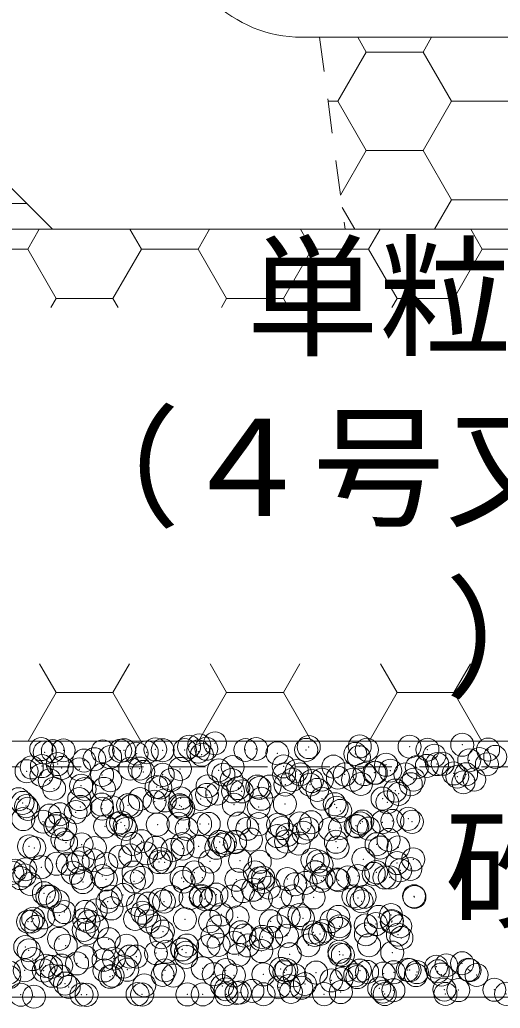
# Model space of a CAD drawing. Units: millimetres at full size; details may follow other scales. Extents: x 190759 to 276146, y -52712 to -16236.
# Drawn here: x 243846.7 to 244034.7, y -22197.1 to -21810.9 of the extents above; entities that cross this region are included whole.
import ezdxf
from ezdxf.enums import TextEntityAlignment as Align

# ---------------------------------------------------------------- set-up
doc = ezdxf.new("R2010")
doc.units = ezdxf.units.MM
doc.header["$LTSCALE"] = 18
doc.header["$PDMODE"] = 32
doc.header["$PDSIZE"] = 9
doc.linetypes.add('USER1', pattern=[1.35, 0.75, -0.6])
for name, color, linetype, lineweight in [('0_2', 7, 'Continuous', 5), ('本体', 2, 'Continuous', 13), ('ﾊｯﾁﾝｸﾞ', 7, 'Continuous', 5)]:
    doc.layers.add(name, color=color, linetype=linetype, lineweight=lineweight)
doc.styles.add('ＭＳ ゴシック', font='')
doc.styles.get('ＭＳ ゴシック').set_extended_font_data('MS Gothic')

msp = doc.modelspace()

# ---------------------------------------------------------------- linework, layer by layer
at = {"layer": '0_2'}
for p, q in [((243982.27, -21823.51), (243978.93, -21817.73)), ((244004.49, -21823.51), (244007.83, -21817.73)), ((243971.15, -21842.76), (243982.27, -21823.51)), ((243982.27, -21823.51), (244004.49, -21823.51)), ((244015.6, -21842.76), (244004.49, -21823.51)), ((243967.32, -21842.76), (243971.15, -21842.76)), ((243982.27, -21862.01), (243971.15, -21842.76)), ((244004.49, -21862.01), (244015.6, -21842.76)), ((244015.6, -21842.76), (244037.83, -21842.76)), ((243972.21, -21879.43), (243982.27, -21862.01)), ((243982.27, -21862.01), (244004.49, -21862.01)), ((244015.6, -21881.26), (244004.49, -21862.01)), ((244008.98, -21892.73), (244015.6, -21881.26)), ((244015.6, -21881.26), (244037.83, -21881.26)), ((243977.78, -21892.73), (243972.85, -21884.19))]:
    msp.add_line(p, q, dxfattribs=at)
at = {"layer": '本体'}
for p, q in [((244120.94, -21817.73), (243957.03, -21817.73)), ((243859.49, -21892.73), (243834.42, -21867.66)), ((243859.49, -21892.73), (244218.49, -21892.73))]:
    msp.add_line(p, q, dxfattribs=at)
at = {"layer": '本体', "linetype": 'USER1', "lineweight": 9}
msp.add_lwpolyline([(244103.98, -21892.73), (244113.98, -21817.73), (243963.98, -21817.73), (243973.98, -21892.73)], close=True, dxfattribs=at)
at = {"layer": '本体'}
msp.add_arc((243957.03, -21767.73), 50, 182.2907, 270, dxfattribs=at)
at = {"layer": 'ﾊｯﾁﾝｸﾞ'}
for p, q in [((243849.84, -21900.5), (243854.33, -21892.73)), ((243894.29, -21900.5), (243889.81, -21892.73)), ((243916.52, -21900.5), (243921.01, -21892.73)), ((243960.97, -21900.5), (243956.48, -21892.73)), ((243983.19, -21900.5), (243987.68, -21892.73)), ((244027.64, -21900.5), (244023.16, -21892.73)), ((243827.62, -21900.5), (243849.84, -21900.5)), ((243860.96, -21919.75), (243849.84, -21900.5)), ((243883.18, -21919.75), (243894.29, -21900.5)), ((243894.29, -21900.5), (243916.52, -21900.5)), ((243927.63, -21919.75), (243916.52, -21900.5)), ((243949.86, -21919.75), (243960.97, -21900.5)), ((243960.97, -21900.5), (243983.19, -21900.5)), ((243994.31, -21919.75), (243983.19, -21900.5)), ((244016.53, -21919.75), (244027.64, -21900.5)), ((244027.64, -21900.5), (244049.87, -21900.5)), ((243858.91, -21923.3), (243860.96, -21919.75)), ((243860.96, -21919.75), (243883.18, -21919.75)), ((243885.23, -21923.3), (243883.18, -21919.75)), ((243925.58, -21923.3), (243927.63, -21919.75)), ((243927.63, -21919.75), (243949.86, -21919.75)), ((243951.91, -21923.3), (243949.86, -21919.75)), ((243992.26, -21923.3), (243994.31, -21919.75)), ((243994.31, -21919.75), (244016.53, -21919.75)), ((244018.58, -21923.3), (244016.53, -21919.75)), ((243860.96, -22073.73), (243854.51, -22062.56)), ((243883.18, -22073.73), (243889.63, -22062.56)), ((243927.63, -22073.73), (243921.18, -22062.56)), ((243949.86, -22073.73), (243956.31, -22062.56)), ((243994.31, -22073.73), (243987.86, -22062.56)), ((244016.53, -22073.73), (244022.98, -22062.56)), ((243849.99, -22092.73), (243860.96, -22073.73)), ((243860.96, -22073.73), (243883.18, -22073.73)), ((243894.15, -22092.73), (243883.18, -22073.73)), ((243916.66, -22092.73), (243927.63, -22073.73)), ((243927.63, -22073.73), (243949.86, -22073.73)), ((243960.83, -22092.73), (243949.86, -22073.73)), ((243983.34, -22092.73), (243994.31, -22073.73)), ((243994.31, -22073.73), (244016.53, -22073.73)), ((244027.5, -22092.73), (244016.53, -22073.73))]:
    msp.add_line(p, q, dxfattribs=at)
at = {"layer": 'ﾊｯﾁﾝｸﾞ', "linetype": 'USER1', "lineweight": 9}
msp.add_lwpolyline([(244228.53, -21882.73), (244453.98, -21882.73), (244453.98, -22102.73), (243623.73, -22102.73), (243623.91, -21882.73), (243849.49, -21882.73)], dxfattribs=at)
at = {"layer": 'ﾊｯﾁﾝｸﾞ', "lineweight": 20}
for points in [[(244443.98, -22092.73), (243633.98, -22092.73), (243633.98, -21892.73), (244443.98, -21892.74)], [(243633.98, -22092.73), (244443.98, -22092.73), (244443.98, -22192.73), (243633.98, -22192.73)]]:
    msp.add_lwpolyline(points, close=True, dxfattribs=at)
at = {"layer": 'ﾊｯﾁﾝｸﾞ'}
for p in [(243912.96, -22094.92), (243916.92, -22094.4), (243923.12, -22093.58), (243979.72, -22094.81), (243999.21, -22094.9), (244019.79, -22094.16), (243855.12, -22095.85), (243856.52, -22097.14), (243859.68, -22096.61), (243863.84, -22096.32), (243879.17, -22096.7), (243886.06, -22096.52), (243887.57, -22096.28), (243892.45, -22097.62), (243896.41, -22097.1), (243899.75, -22095.96), (243902.61, -22096.28), (243911.3, -22096.23), (243916.55, -22096.79), (243917.95, -22098.07), (243919.7, -22095.71), (243935.03, -22096.19), (243939.19, -22095.8), (243947.49, -22097.46), (243958.76, -22096.15), (243959.77, -22095.06), (243977.98, -22097.72), (243982.49, -22096.1), (244006.22, -22096.06), (244008.92, -22098.4), (244029.95, -22096.02), (243855.39, -22102.5), (243861.58, -22101.69), (243871.93, -22100.32), (243875.9, -22099.8), (243882.09, -22098.99), (243949.95, -22102.6), (243979.38, -22099.01), (243990.02, -22101.95), (244005.99, -22102.4), (244009.97, -22101.7), (244012.19, -22101.59), (244022.54, -22100.22), (244026.5, -22099.7), (244029.46, -22101.79), (244032.7, -22098.89), (243849.4, -22104.5), (243851.42, -22103.02), (243855.21, -22105.98), (243863.15, -22103.21), (243869.98, -22103.76), (243878.94, -22105.94), (243889.93, -22103.5), (243893.64, -22103.47), (243895.04, -22104.76), (243902.67, -22105.9), (243909.42, -22103.59), (243924.58, -22104.15), (243926.4, -22105.85), (243930, -22102.85), (243950.13, -22105.81), (243955.07, -22104.41), (243956.48, -22105.7), (243969.44, -22102.69), (243973.86, -22105.77), (243981.52, -22105.63), (243985.48, -22105.1), (243986.01, -22105.08), (243991.68, -22104.29), (243997.59, -22105.72), (244002.03, -22102.93), (244016.5, -22105.35), (244021.32, -22105.68), (243858.42, -22108.03), (243870.73, -22110.16), (243882.15, -22107.99), (243905.88, -22107.94), (243920.18, -22110.39), (243929.61, -22107.9), (243950.65, -22109.69), (243953.34, -22107.86), (243960.25, -22109.74), (243961, -22108.33), (243964.97, -22107.8), (243971.17, -22106.99), (243977.07, -22107.81), (243980.2, -22109.49), (243999.69, -22109.58), (244000.8, -22107.77), (244017.91, -22106.63), (244020.27, -22108.84), (244024.53, -22107.73), (243860.16, -22111.29), (243872.14, -22111.45), (243879.65, -22111.39), (243900.23, -22110.65), (243901.67, -22110.84), (243919.98, -22113.73), (243923.95, -22113.2), (243930.14, -22112.39), (243932.17, -22111.1), (243933.57, -22112.38), (243939.67, -22110.48), (243940.49, -22111.03), (243944.46, -22110.5), (243963.11, -22111.77), (243993.6, -22112.03), (243995, -22113.32), (243846.26, -22115.44), (243847.83, -22116.85), (243869.99, -22115.4), (243878.77, -22117.52), (243889.12, -22117.79), (243893.72, -22115.36), (243899.47, -22116.43), (243903.44, -22115.9), (243909.26, -22117.79), (243909.63, -22115.09), (243917.45, -22115.31), (243930.48, -22117.54), (243941.18, -22115.27), (243950.43, -22117.28), (243964.91, -22115.23), (243969.92, -22117.37), (243988.64, -22115.18), (243990.5, -22116.63), (243849.23, -22118.14), (243849.88, -22119.18), (243858.45, -22121.83), (243862.41, -22121.31), (243868.61, -22120.49), (243870.46, -22118.44), (243878.96, -22119.13), (243882.93, -22118.61), (243890.41, -22118.18), (243909.9, -22118.28), (243910.66, -22119.07), (243940.2, -22118.46), (243970.69, -22118.72), (243972.09, -22120.01), (243848.1, -22123.19), (243855.86, -22124.21), (243861.36, -22125.06), (243885.09, -22125.02), (243886.35, -22124.47), (243887.76, -22125.76), (243900.71, -22125.33), (243908.82, -22124.98), (243917.29, -22125.15), (243920.66, -22125.07), (243932.55, -22124.94), (243940.15, -22125.17), (243947.78, -22125.41), (243956.28, -22124.89), (243960.73, -22124.43), (243978.19, -22125.79), (243980.01, -22124.85), (243980.68, -22124.17), (243988.54, -22124.43), (243992.51, -22123.91), (243998.7, -22123.09), (244000.17, -22124.26), (243860.64, -22125.98), (243864.58, -22127.11), (243880.13, -22126.07), (243888.31, -22127.07), (243912.04, -22127.03), (243935.77, -22126.98), (243949.19, -22126.7), (243951.49, -22129.31), (243957.68, -22128.49), (243959.5, -22126.94), (243968.03, -22127.13), (243972, -22126.61), (243978.72, -22126.08), (243983.23, -22126.9), (243863.45, -22131.16), (243864.85, -22132.45), (243870.94, -22133.12), (243890.89, -22132.87), (243894.39, -22131.83), (243910.38, -22132.96), (243924.88, -22132.1), (243926.28, -22133.38), (243927.01, -22132.53), (243930.96, -22132.22), (243930.97, -22132.01), (243937.17, -22131.19), (243947.52, -22129.83), (243950.91, -22131.96), (243955.82, -22132.77), (243970.4, -22132.06), (243986.31, -22133.03), (243990.98, -22131.32), (243850.36, -22133.86), (243852.42, -22134.52), (243876.14, -22134.48), (243889.95, -22137.41), (243896.15, -22136.59), (243899.87, -22134.44), (243906.5, -22135.23), (243910.46, -22134.71), (243916.66, -22133.89), (243923.6, -22134.39), (243947.33, -22134.35), (243971.06, -22134.31), (243987.71, -22134.32), (243994.79, -22134.27), (243861.12, -22140.66), (243865.47, -22140.63), (243869.44, -22140.11), (243871.48, -22138.52), (243875.63, -22139.29), (243880.61, -22140.75), (243885.98, -22137.93), (243901.19, -22140.01), (243901.97, -22138.78), (243903.37, -22140.07), (243921.14, -22139.76), (243932.91, -22139.46), (243940.63, -22139.85), (243961.21, -22139.11), (243963.4, -22139.72), (243964.81, -22141.01), (243981.16, -22138.85), (243994.34, -22140.39), (244000.65, -22138.95), (243843.79, -22144.19), (243844.96, -22143.33), (243848.93, -22142.81), (243855.12, -22141.99), (243867.52, -22144.15), (243891.25, -22144.1), (243914.98, -22144.06), (243938.71, -22144.02), (243962.44, -22143.97), (243985.22, -22144.6), (243986.17, -22143.93), (243995.57, -22143.23), (243999.53, -22142.71), (243847, -22146.24), (243848.57, -22145.21), (243850.84, -22148.54), (243870.73, -22146.19), (243871.42, -22147.8), (243879.06, -22145.47), (243880.47, -22146.76), (243891.37, -22147.55), (243894.46, -22146.15), (243910, -22146.15), (243910.86, -22147.64), (243918.19, -22146.11), (243931.44, -22146.9), (243940.49, -22146.41), (243941.9, -22147.7), (243941.92, -22146.06), (243951.39, -22146.65), (243954.54, -22148.63), (243958.51, -22148.11), (243964.71, -22147.3), (243965.65, -22146.02), (243970.88, -22146.74), (243971.44, -22147.08), (243975.06, -22145.93), (243979.02, -22145.41), (243989.38, -22145.98), (243991.46, -22146), (243856.16, -22152.16), (243887.1, -22152.83), (243923.68, -22152.7), (243934.03, -22151.34), (243938, -22150.81), (243944.19, -22150), (243857.56, -22153.45), (243858.57, -22153.61), (243861.6, -22155.34), (243881.09, -22155.43), (243882.3, -22153.56), (243893.01, -22156.74), (243896.98, -22156.21), (243901.67, -22154.69), (243903.17, -22155.4), (243906.03, -22153.52), (243913.52, -22154.04), (243917.49, -22153.51), (243917.59, -22153.1), (243918.99, -22154.38), (243921.62, -22154.44), (243929.76, -22153.48), (243941.11, -22154.53), (243948.53, -22153.77), (243953.49, -22153.43), (243961.69, -22153.79), (243977.22, -22153.39), (243979.02, -22154.03), (243980.42, -22155.32), (243981.64, -22153.54), (244000.95, -22153.35), (244001.13, -22153.63), (243864.19, -22159.52), (243872.5, -22159.44), (243876.47, -22158.91), (243882.66, -22158.1), (243894.68, -22159.78), (243925.62, -22160.46), (243849.94, -22163.27), (243851.32, -22163.23), (243851.99, -22162.14), (243855.95, -22161.61), (243862.15, -22160.8), (243871.9, -22162.49), (243873.67, -22163.23), (243891.85, -22162.23), (243896.09, -22161.07), (243897.4, -22163.18), (243911.34, -22162.32), (243921.13, -22163.14), (243931.92, -22161.58), (243944.86, -22163.1), (243951.87, -22161.33), (243956.11, -22160.72), (243957.52, -22162.01), (243968.59, -22163.05), (243971.36, -22161.42), (243986.05, -22164.22), (243987.05, -22161.39), (243991.94, -22160.68), (243992.24, -22163.4), (243992.32, -22163.01), (243853.16, -22165.32), (243871.77, -22166.47), (243873.18, -22167.76), (243876.89, -22165.27), (243900.61, -22165.23), (243902.72, -22167.15), (243924.34, -22165.19), (243933.21, -22167.41), (243948.07, -22165.14), (243961.57, -22167.44), (243964.15, -22168.08), (243965.54, -22166.92), (243971.73, -22166.1), (243971.8, -22165.1), (243982.08, -22164.74), (243982.12, -22168.22), (243995.53, -22165.06), (243862.08, -22170.02), (243881.57, -22170.12), (243902.15, -22169.38), (243922.1, -22169.12), (243930.71, -22171.5), (243934.61, -22168.69), (243941.06, -22170.14), (243941.59, -22169.21), (243945.03, -22169.62), (243951.22, -22168.8), (243962.17, -22168.47), (243994.64, -22168.34), (243996.04, -22169.63), (243848.87, -22173.16), (243850.27, -22174.45), (243864.72, -22172.69), (243879.81, -22173.83), (243888.45, -22172.64), (243900.04, -22175.54), (243904, -22175.02), (243910.2, -22174.2), (243910.3, -22174.1), (243911.7, -22175.38), (243912.18, -22172.6), (243920.55, -22172.84), (243924.51, -22172.32), (243935.91, -22172.56), (243941.24, -22174.77), (243952.35, -22176.01), (243959.64, -22172.51), (243971.73, -22175.03), (243983.37, -22172.47), (243992.42, -22175.36), (243851.8, -22177.91), (243869.17, -22179.6), (243872.38, -22177.17), (243879.52, -22178.24), (243883.49, -22177.72), (243889.69, -22176.9), (243892.33, -22176.91), (243911.82, -22177.01), (243932.4, -22176.27), (243971.84, -22176.1), (243973.14, -22176.32), (244019.78, -22179.51), (243842.47, -22183.12), (243848.66, -22182.3), (243856.1, -22182.35), (243856.9, -22180.52), (243859.01, -22180.94), (243862.98, -22180.42), (243879.83, -22182.31), (243887.39, -22180.78), (243888.8, -22182.07), (243903.56, -22182.27), (243918.33, -22181.46), (243927.29, -22182.22), (243948.82, -22181.72), (243950.23, -22183.01), (243951.02, -22182.18), (243962.65, -22183.16), (243974.75, -22182.14), (243979.77, -22182.39), (243982.6, -22182.9), (243989.11, -22183.54), (243993.07, -22183.02), (243998.47, -22182.09), (243999.27, -22182.21), (244002.09, -22182.99), (244009.62, -22180.84), (244010.26, -22182.65), (244013.58, -22180.32), (244022.2, -22182.05), (244022.67, -22182.25), (243842.61, -22184.96), (243859.31, -22184.4), (243862.56, -22184.71), (243864.49, -22187.47), (243882.05, -22184.8), (243883.04, -22184.36), (243902.63, -22184.06), (243906.77, -22184.31), (243922.58, -22183.8), (243930.5, -22184.27), (243942.07, -22183.9), (243954.23, -22184.23), (243958.25, -22187.61), (243968.6, -22186.24), (243972.56, -22185.72), (243977.96, -22184.18), (243978.76, -22184.91), (244001.69, -22184.14), (244011.66, -22183.94), (244025.42, -22184.1), (243865.89, -22188.76), (243895.43, -22188.15), (243925.92, -22188.41), (243927.32, -22189.69), (243931.54, -22191.12), (243932.88, -22190.95), (243937.73, -22190.31), (243948.08, -22188.94), (243952.05, -22188.42), (243952.83, -22190.69), (243956.86, -22189.08), (243972.32, -22190.79), (243987.35, -22189.34), (243988.75, -22190.63), (243992.9, -22190.05), (244012.85, -22189.79), (244018.29, -22190.02), (244032.34, -22189.88), (244036.99, -22191.47), (243847.15, -22191.81), (243852.28, -22192.59), (243870.88, -22191.77), (243872.86, -22191.85), (243892.81, -22191.6), (243894.61, -22191.72), (243912.3, -22191.69), (243918.34, -22191.68), (243927.57, -22191.64), (243942.07, -22191.64), (243965.8, -22191.6), (243989.53, -22191.55), (244013.26, -22191.51)]:
    msp.add_point(p, dxfattribs=at)

# ---------------------------------------------------------------- texts
at = {"layer": '0_2', "style": 'ＭＳ ゴシック'}
for s, p in [('\u3000単粒度砕石', (243883.58, -21900.16)), ('（４号又は５号', (243857.68, -21966.83)), ('）', (244013.08, -22033.49))]:
    msp.add_text(s, height=37.98, dxfattribs=at).set_placement(p, align=Align.TOP_LEFT)
msp.add_text('砂', height=37.98, dxfattribs=at).set_placement((244038.98, -22142.73), align=Align.MIDDLE_CENTER)

doc.saveas('drawing.dxf')
